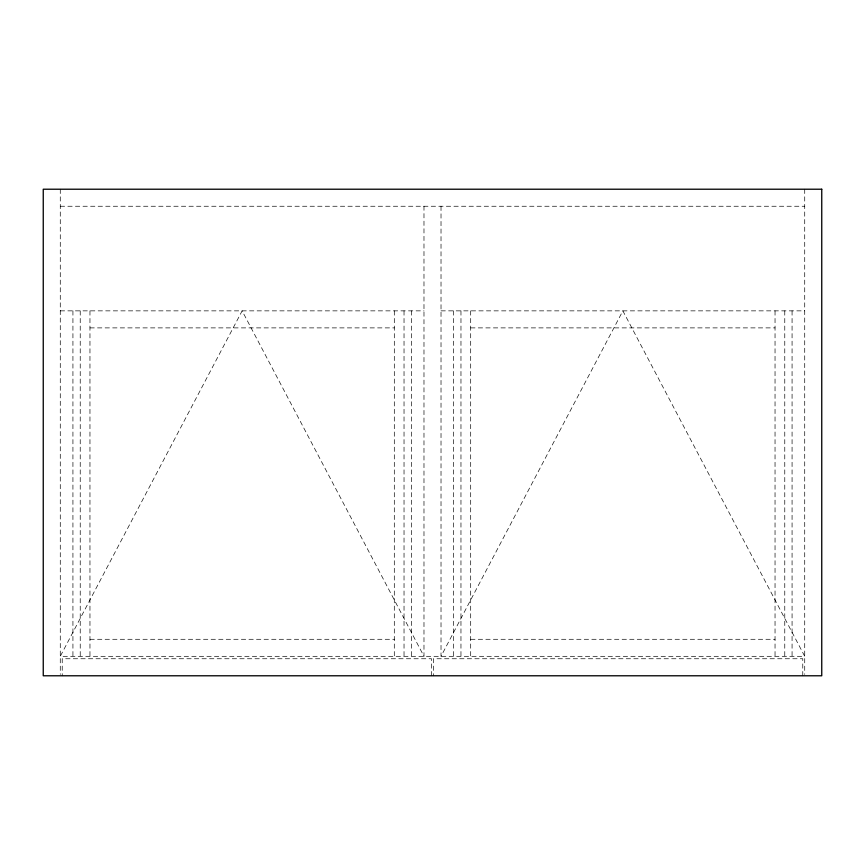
<?xml version="1.0" encoding="UTF-8"?>
<svg xmlns="http://www.w3.org/2000/svg" width="865" height="865" viewBox="0 0 865 865"><rect width="100%" height="100%" fill="white"/><g stroke="black" fill="none" stroke-linecap="round" stroke-linejoin="round"><path stroke-width="0.65" stroke-dasharray="4.33 3.24" d="M60.28 206.248L804.72 206.248M60.28 310.859L423.98 310.859M441.02 310.859L804.72 310.859M89.96 327.889L394.31 327.889M470.69 327.889L775.04 327.889M89.96 639.289L394.299 639.289M470.69 639.289L775.04 639.289M804.72 189.219L804.72 674.43M802.774 675.781L802.774 658.752L433.473 658.752L433.473 675.781M792.07 310.859L792.07 656.319M784.771 310.859L784.771 656.319M775.04 310.859L775.04 656.319M470.69 310.859L470.69 656.319M460.969 310.859L460.959 656.319M453.671 310.859L453.66 656.319M441.02 206.248L441.02 656.319L622.865 310.859L804.72 656.319L60.28 656.319L242.135 310.859L423.98 656.319L423.98 206.248M431.527 675.781L431.527 658.752L62.226 658.752L62.226 675.781M411.34 310.859L411.329 656.319M404.031 310.859L404.031 656.319M394.31 310.859L394.299 656.319M89.96 310.859L89.96 656.319M80.229 310.859L80.229 656.319M72.93 310.859L72.93 656.319M60.28 189.219L60.28 674.43"/><path stroke-width="1.3" d="M821.75 189.219L43.25 189.219L43.25 675.781L821.75 675.781L821.75 189.219"/></g></svg>
